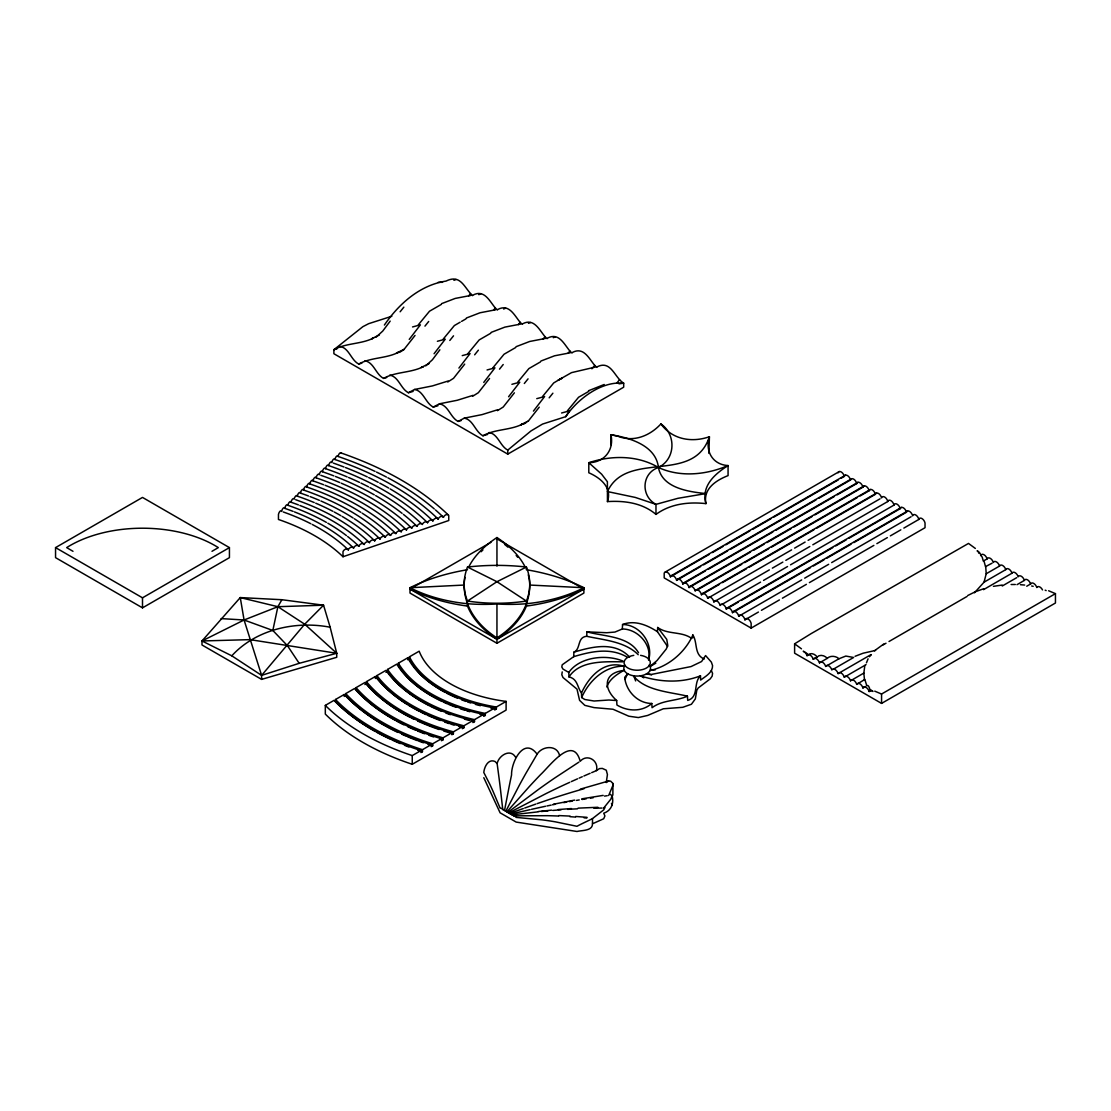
<?xml version="1.0" encoding="UTF-8"?>
<svg xmlns="http://www.w3.org/2000/svg" width="1111" height="1111" viewBox="0 0 1111 1111"><rect width="100%" height="100%" fill="white"/><g stroke="black" fill="none" stroke-linecap="round" stroke-linejoin="round"><path stroke-width="1.5" d="M1036.813 587.566A4.791 2.764 60 0 0 1033.716 583.428A4.791 2.764 60 0 0 1030.605 583.983A4.791 2.764 60 0 0 1027.508 579.845A4.791 2.764 60 0 0 1024.398 580.4A4.791 2.764 60 0 0 1021.287 576.262A4.791 2.764 60 0 0 1018.19 576.803A4.791 2.764 60 0 0 1015.079 572.679A4.791 2.764 60 0 0 1011.982 573.22A4.791 2.764 60 0 0 1008.871 569.082A4.791 2.764 60 0 0 1005.774 569.637A4.791 2.764 60 0 0 1002.664 565.499A4.791 2.764 60 0 0 999.553 566.054L986.221 573.748L985.707 566.513L992.054 563.208M580.345 789.129L608.634 780.977L610.689 781.172L612.925 783.491L612.869 785.477L608.675 795.504M807.044 655.684L808.197 655.018L807.503 653.865L803.225 651.227A4.791 2.764 60 0 1 807.044 655.684A4.791 2.764 60 0 1 810.141 655.143A4.791 2.764 60 0 1 813.252 659.281A4.791 2.764 60 0 1 816.349 658.726A4.791 2.764 60 0 1 819.46 662.864A4.791 2.764 60 0 1 822.571 662.309A4.791 2.764 60 0 1 825.667 666.447A4.791 2.764 60 0 1 828.778 665.892A4.791 2.764 60 0 1 831.875 670.03A4.791 2.764 60 0 1 834.986 669.475A4.791 2.764 60 0 1 838.097 673.613A4.791 2.764 60 0 1 841.194 673.072A4.791 2.764 60 0 1 844.304 677.196A4.791 2.764 60 0 1 847.401 676.655A4.791 2.764 60 0 1 850.512 680.793L863.844 673.085L864.816 665.642M692.778 637.783L692.875 634.992C697.805 642.658 693.875 654.782 704.249 659.004M705.929 503.616C701.041 485.868 714.762 474.05 728.066 465.565C706.374 474.841 680.335 477.577 658.434 467.495C637.658 455.079 611.272 455.177 588.802 462.718L601.62 474.175L607.398 481.73L607.453 501.603C624.632 500.519 642.38 502.922 655.976 514.393C670.502 503.769 688.501 501.741 705.929 503.616C702.916 488.743 716.123 480.299 728.066 475.605L728.066 465.565C712.512 464.69 704.902 450.997 709.415 436.734C691.861 442.886 672.308 439.609 660.906 423.944C649.991 435.734 633.937 442.428 618.216 436.373M646.421 673.919L651.49 674.419L691.056 666.572L701.569 661.531L705.582 655.559L711.373 662.142L712.568 665.614C712.637 672.683 705.541 676.293 700.652 680.057L700.485 675.835C692.986 682.585 699.347 696.972 687.709 700.416L687.445 696.166C676.043 701.319 662.42 699.847 652.046 707.721L651.796 703.485C641.95 712.123 627.673 711.54 616.924 704.999L616.688 700.541L608.911 700.013L594.093 701.013L584.83 699.513L581.65 697.527L581.484 693.014C577.276 687.528 577.789 678.863 569.013 676.932L568.79 672.447L562.985 669.072L561.805 666.989L562.222 664.781L573.707 656.657L573.887 652.171C581.039 649.13 576.859 637.172 586.664 636.284C603.981 640.075 625.215 641.505 638.214 654.712M586.664 636.284L586.927 631.853L606.773 632.728L614.925 632.062L622.327 628.993L622.563 624.521C634.714 619.785 647.227 625.049 657.448 631.715L667.572 646.505M657.448 631.715L657.67 627.465C667.669 634.839 681.71 631.09 691.653 638.422M708.901 453.385L709.415 436.734C693.542 485.021 626.979 449.58 607.453 491.562L635.298 497.436L655.976 504.352L677.932 498.311L705.929 493.576C688.653 491.784 662.253 488.118 658.434 467.495C655.921 445.33 629.618 437.748 610.939 434.72C614.314 449.941 604.426 462.509 588.802 462.718L588.802 472.758C600.384 477.841 612.342 487.437 607.453 501.603M610.258 794.337L612.064 795.768C614.175 803.392 611.314 810.655 603.731 813.21L604.912 815.932L603.704 818.751L592.496 823.793C592.691 831.07 581.914 830.209 576.984 831.486L516.171 822.084L500.103 812.808L483.799 777.7M612.064 795.768L610.869 799.115L603.731 808.003L604.912 807.586L603.704 809.863L592.496 818.599L592.496 823.793M562.222 671.905L561.805 674.724L562.985 677.502L576.998 689.126L579.581 700.347L584.83 705.36L594.093 707.61L612.98 709.235L628.812 716.206L638.367 717.567L647.699 715.428L663.295 708.79L682.751 707.304L691.417 704.263L695.333 698.916L696.778 690.362L698.152 688.015L710.221 678.877L712.151 676.182L712.568 673.363L711.373 670.586M592.496 818.599C590.496 819.793 581.053 823.945 576.984 826.292L555.264 821.821A244.503 192.842 24.9 0 0 542.224 819.862L516.171 817.404L515.351 816.557A5.694 3.291 60 0 0 514.324 815.946L512.99 815.28A2.889 1.666 60 0 0 512.352 814.877L511.435 814.419A1.833 1.055 60 0 0 510.963 814.127L505.311 810.863A1.833 1.055 60 0 0 504.825 810.599L503.922 810.016A2.889 1.666 60 0 0 503.269 809.655L501.936 808.794A5.694 3.291 60 0 0 500.922 808.225L500.103 808.128L493.117 791.504A244.503 51.675 81.2 0 0 489.632 783.935L483.799 772.492C484.257 767.062 488.215 758.452 494.992 761.466L497.131 763.535L499.145 778.728A386.92 22.539 87.6 0 1 500.367 788.56L502.783 809.669M504.491 810.655L509.199 786.338A528.822 51.259 -86.1 0 1 511.56 774.909C511.143 762.049 523.989 736.232 537.113 754.202L525.92 773.325A654.796 162.789 -79.5 0 0 519.184 785.533L505.741 811.377M974.472 592.788L984.027 582.192L986.221 573.748M261.613 679.39L261.613 675.377L244.073 619.994L240.268 597.579L277.875 606.703L304.706 624.201L336.73 653.282L299.178 663.323L287.485 645.727L272.834 630.465L277.875 606.703L281.902 599.718L323.551 605.203L330.148 627.229L336.73 653.282L336.73 657.295L261.613 679.39L201.994 644.977L201.994 640.964L240.268 597.579L281.902 599.718M648.755 659.476C653.421 643.116 639.783 624.535 622.563 624.521M856.72 684.376L864.83 679.432L866.788 685.737C868.677 684.043 869.885 689.431 870.302 690.875L869.135 691.542A4.791 2.764 60 0 0 866.038 687.403A4.791 2.764 60 0 0 862.928 687.959A4.791 2.764 60 0 0 859.831 683.82A4.791 2.764 60 0 0 856.72 684.376A4.791 2.764 60 0 0 853.623 680.238A4.791 2.764 60 0 0 850.512 680.793M624.965 679.432L627.534 673.697M648.505 660.017C652.282 644.838 637.672 628.895 622.327 628.993M866.441 662.864L868.08 658.823M581.65 697.527C588.983 680.696 604.967 665.614 624.354 666.197M581.484 693.014C588.83 676.627 604.384 659.615 624.285 666.364M692.875 634.992C685.14 652.268 668.586 666.489 650.018 670.516M606.842 687.001C609.384 678.918 617.494 674.03 624.201 670.197M569.013 676.932C579.72 660.253 604.856 661.698 622.729 661.823M568.79 672.447C579.595 656.865 605.967 654.018 622.882 661.045M612.036 796.754L612.869 794.837L612.925 783.491M497.131 763.535C498.714 755.73 510.143 748.189 515.476 757.049M870.302 690.875L871.135 690.139L872.954 691.486A4.791 2.764 60 0 0 869.135 691.542M597.19 366.811C611.133 359.811 614.494 377.643 623.688 383.184L623.688 387.197L507.769 454.121L507.769 450.108L530.947 430.971L542.543 424.069L565.735 416.653L569.457 410.903L561.583 412.986M390.183 321.107L382.74 331.078L376.115 337.133M415.028 335.453L403.849 349.659L399.502 352.395M439.873 349.798L432.415 359.756L425.791 365.825M464.704 364.13L453.524 378.337L447.733 381.99M489.548 378.476L478.369 392.683L472.578 396.321M514.393 392.822L503.214 407.029L497.422 410.667M539.238 407.168L528.058 421.361M384.392 325.037C398.974 303.747 419.833 285.166 446.08 281.069C460.801 273.75 464.204 287.86 472.578 295.665M565.735 416.653C577.692 398.946 601.384 380.92 623.688 383.184L618.966 383.837M400.127 311.788L403.849 307.15M424.957 326.134L428.693 321.482M449.802 340.466L453.524 335.828M474.647 354.812L478.369 350.173M499.492 369.158L503.214 364.519M524.323 383.489L528.058 378.851M549.167 397.835L552.889 393.197M468.648 295.943L470.508 293.665M493.478 310.288L495.339 308.011C489.576 301.123 484.271 289.068 472.994 295.109M518.323 324.634L520.184 322.343C514.421 315.455 509.116 303.414 497.825 309.455M543.168 338.98L545.029 336.689C539.266 329.8 533.947 317.76 522.67 323.787M568.013 353.312L569.874 351.034C564.096 344.146 558.791 332.092 547.515 338.133M591.913 368.796L594.704 365.38C588.941 358.478 583.636 346.438 572.359 352.479M616.758 383.142L619.549 379.712M418.333 324.801L429.513 311.219L441.109 304.525M443.178 339.133L454.357 325.565L460.148 322.204M468.023 353.479L479.202 339.91L490.798 333.217M492.867 367.824L504.047 354.242L515.629 347.549M517.698 382.17L528.878 368.588L540.474 361.894M542.543 396.502L553.722 382.934L561.583 378.212M567.388 410.848L578.567 397.266L588.705 391.405M409.237 339.383L420.402 324.856L412.542 326.94M434.068 353.729L445.247 339.188L437.387 341.285M458.912 368.074L470.092 353.534L462.232 355.617M483.757 382.406L494.937 367.88L487.062 369.963M508.588 396.752L519.767 382.226L511.907 384.309M533.433 411.098L544.612 396.558L536.752 398.655M261.613 675.377L304.706 624.201L323.551 605.203L277.875 606.703L244.073 619.994L201.994 640.964L231.796 655.823L261.613 675.377L299.178 663.323M506.769 811.974L529.405 786.477A749.245 293.179 -72.5 0 1 540.738 774.45C549.848 765.993 572.97 734.329 580.206 761.285C587.261 753.244 599.162 760.674 596.399 770.631L591.691 772.645M869.427 656.768L871.232 654.768M808.197 655.018C810.641 652.115 815.474 654.212 817.099 657.045L813.252 659.281M537.113 754.202C542.085 745.842 557.139 744.467 559.597 755.605M817.099 657.045C819.765 654.073 825.029 655.462 827.223 658.379C830.278 655.282 835.986 655.907 838.999 658.74L845.818 656.059L853.623 657.476L833.333 669.197M627.743 673.808L624.674 677.363C626.048 691.056 637.561 703.36 651.796 703.485M231.796 655.823C255.988 629.298 295.72 620.577 330.148 627.229M874.454 650.796L883.745 644.019M865.247 664.85L866.038 664.656M507.685 812.502L538.766 789.213A799.837 415.806 -64.5 0 1 554.306 778.283L578.914 762.118M508.574 813.016L546.209 793.504A799.837 503.589 -55 0 1 565.027 784.477L569.735 782.325M557.861 380.379L571.526 372.629L595.121 367.116M596.399 770.631L599.482 768.604L602.301 768.409L606.273 770.201L607.425 774.589L606.245 782.533L608.634 780.977M655.823 663.128L650.157 666.517M650.088 666.364L657.004 660.559L666.281 648.991L667.767 645.463L666.753 639.38L657.67 627.465M523.712 424.096L526.6 422.277M1048.617 590.76L1055.45 593.635L1055.45 603.009L881.565 703.402L794.615 653.199L794.615 643.824L811.127 633.631L968.5 543.432L975.347 548.445M881.565 703.402L881.565 694.028L1055.45 593.635M211.993 551.306L218.311 547.612A102.337 59.077 0 0 0 66.674 547.612L72.993 551.306M55.55 547.612L142.5 497.422L229.435 547.612L229.435 557.653L142.5 607.856L55.55 557.653L55.55 547.612L142.5 597.815L229.435 547.612M413 587.33L490.951 542.321M445.33 692.486A126.598 73.09 0 0 1 409.431 658.837L409.431 656.823L419.166 651.199A114.766 66.257 0 0 0 506.102 701.402L506.102 710.096L412.25 764.285A237.712 137.25 0 0 1 325.315 714.095L325.315 705.388L333.994 700.374A225.88 130.404 0 0 0 420.944 750.578L420.944 752.578L422.444 751.703L422.444 749.703A223.825 129.223 0 0 1 335.508 699.499L335.508 701.513A223.825 129.223 0 0 0 375.324 731.51M335.508 699.499L344.229 694.472A211.993 122.391 0 0 0 431.179 744.662L431.179 746.675L432.693 745.8L432.693 743.787A209.937 121.21 0 0 1 345.743 693.597L345.743 695.597A209.937 121.21 0 0 0 385.142 725.844M345.743 693.597L354.52 688.528A198.091 114.364 0 0 0 441.47 738.718L441.47 740.731L442.997 739.843L442.997 737.843A196.05 113.183 0 0 1 356.048 687.64L356.048 689.653A196.05 113.183 0 0 0 394.96 720.164M356.048 687.64L364.894 682.529A184.204 106.35 0 0 0 451.844 732.732L451.844 734.732L453.385 733.843L453.385 731.843A182.162 105.17 0 0 1 366.436 681.64L366.436 683.654A182.162 105.17 0 0 0 397.613 710.276M366.436 681.64L375.365 676.488A170.316 98.337 0 0 0 462.315 726.677L462.315 728.691L463.87 727.788L463.87 725.789A168.275 97.143 0 0 1 376.921 675.585L376.921 677.599A168.275 97.143 0 0 0 407.445 704.596M376.921 675.585L385.975 670.364A156.429 90.31 0 0 0 472.911 720.567L472.911 722.567L474.494 721.664L474.494 719.65A154.373 89.13 0 0 1 387.558 669.461L387.558 671.461A154.373 89.13 0 0 0 429.485 705.818M387.558 669.461L396.752 664.142A142.541 82.297 0 0 0 483.702 714.345L483.702 716.345L485.299 715.415L485.299 713.415A140.486 81.117 0 0 1 398.363 663.211L398.363 665.225A140.486 81.117 0 0 0 441.942 701.416M398.363 663.211L407.779 657.781A128.654 74.27 0 0 0 494.714 707.971L494.714 709.985L496.367 709.026L496.367 707.027A126.598 73.09 0 0 1 409.431 656.823M364.894 684.543L366.436 683.654M385.975 672.377L387.558 671.461M467.495 569.721A131.154 67.215 -4 0 0 410.001 587.719L410.001 593.08L496.95 643.269L583.886 593.08L583.886 587.719A131.154 67.215 4 0 0 526.392 569.721L526.406 567.041A131.07 64.938 0 0 0 467.495 567.041A131.07 75.312 -6.8 0 0 467.495 601.051L467.495 606.064A131.667 76.02 0 0 0 496.95 639.256L583.886 589.066A131.667 76.02 0 0 1 526.406 606.064A131.667 76.02 0 0 1 496.95 639.256L410.001 589.066A131.667 76.02 0 0 0 467.495 606.064M665.378 571.957L839.263 471.564M671.586 575.554L845.471 475.161M903.84 528.1L918.825 519.448A4.583 2.639 60 0 1 921.936 518.559A4.583 2.639 60 0 1 925.032 523.031L925.032 527.711L751.147 628.104L664.197 577.914L664.197 573.22A4.583 2.639 60 0 1 667.308 572.346A4.583 2.639 60 0 1 670.419 576.803L709.387 554.306M712.387 552.57L722.886 546.515M725.872 544.793L749.856 530.933M752.855 529.211L770.853 518.823M773.853 517.087L838.305 479.883M841.305 478.147L844.304 476.411A4.583 2.639 60 0 1 847.401 475.536A4.583 2.639 60 0 1 850.512 480.008A4.583 2.639 60 0 1 853.623 479.119A4.583 2.639 60 0 1 856.72 483.591A4.583 2.639 60 0 1 859.831 482.702A4.583 2.639 60 0 1 862.928 487.173A4.583 2.639 60 0 1 866.038 486.285A4.583 2.639 60 0 1 869.135 490.756A4.583 2.639 60 0 1 872.246 489.868A4.583 2.639 60 0 1 875.357 494.339A4.583 2.639 60 0 1 878.454 493.465A4.583 2.639 60 0 1 881.565 497.922A4.583 2.639 60 0 1 884.662 497.048A4.583 2.639 60 0 1 887.772 501.519A4.583 2.639 60 0 1 890.883 500.63A4.583 2.639 60 0 1 893.98 505.102A4.583 2.639 60 0 1 897.091 504.213A4.583 2.639 60 0 1 900.188 508.685A4.583 2.639 60 0 1 903.299 507.796A4.583 2.639 60 0 1 906.409 512.268A4.583 2.639 60 0 1 909.506 511.379A4.583 2.639 60 0 1 912.617 515.851A4.583 2.639 60 0 1 915.714 514.976A4.583 2.639 60 0 1 918.825 519.448M677.793 579.137L851.679 478.744M670.419 576.803A4.583 2.639 60 0 1 673.516 575.929A4.583 2.639 60 0 1 676.627 580.4L700.61 566.541M703.61 564.819L727.594 550.973M730.594 549.237L816.029 499.908M819.029 498.172L850.512 480.008M684.001 582.72L857.886 482.327M676.627 580.4A4.583 2.639 60 0 1 679.724 579.511A4.583 2.639 60 0 1 682.834 583.983L705.318 570.998M708.318 569.263L772.77 532.058M775.77 530.322L834.236 496.575M837.236 494.839L856.72 483.591M690.209 586.302L864.094 485.91M682.834 583.983A4.583 2.639 60 0 1 685.945 583.094A4.583 2.639 60 0 1 689.042 587.566L750.508 552.084M753.508 550.348L763.993 544.293M766.993 542.557L790.976 528.711M793.976 526.989L811.96 516.601M814.96 514.865L862.928 487.173M696.416 589.885L870.316 489.493M696.75 590.288L741.731 564.319M744.717 562.597L768.701 548.737M771.701 547.015L857.15 497.686M860.15 495.95L869.135 490.756M325.315 705.388A237.712 137.25 0 0 0 412.25 755.591L420.944 750.578M422.444 749.703L431.179 744.662M432.693 743.787L441.47 738.718M442.997 737.843L451.844 732.732M453.385 731.843L462.315 726.677M463.87 725.789L472.911 720.567M474.494 719.65L483.702 714.345M485.299 713.415L494.714 707.971M496.367 707.027L506.102 701.402M702.638 593.482L876.523 493.09M689.042 587.566A4.583 2.639 60 0 1 692.153 586.677A4.583 2.639 60 0 1 695.25 591.149A4.583 2.639 60 0 1 698.361 590.26A4.583 2.639 60 0 1 701.472 594.732L719.456 584.344M722.456 582.622L746.439 568.776M749.439 567.041L813.891 529.822M816.891 528.1L875.357 494.339M701.472 594.732A4.583 2.639 60 0 1 704.568 593.857A4.583 2.639 60 0 1 707.679 598.315L791.615 549.862M794.615 548.126L805.114 542.071M808.114 540.335L880.065 498.797M707.679 598.315A4.583 2.639 60 0 1 710.776 597.44A4.583 2.639 60 0 1 713.887 601.912L769.354 569.887M772.353 568.152L782.838 562.097M785.838 560.361L809.822 546.515M812.821 544.793L887.772 501.519M721.595 604.634L760.563 582.122M763.563 580.4L787.546 566.541M790.546 564.819L893.98 505.102M727.469 607.814L901.354 507.421M713.887 601.912A4.583 2.639 60 0 1 716.984 601.023A4.583 2.639 60 0 1 720.095 605.495A4.583 2.639 60 0 1 723.205 604.606A4.583 2.639 60 0 1 726.302 609.078L738.301 602.148M741.301 600.426L832.736 547.626M835.736 545.904L846.235 539.835M849.221 538.113L900.188 508.685M733.691 611.397L907.576 511.004M726.302 609.078A4.583 2.639 60 0 1 729.413 608.189A4.583 2.639 60 0 1 732.51 612.661L810.461 567.665M813.46 565.93L823.959 559.875M826.959 558.139L850.943 544.293M853.942 542.557L906.409 512.268M732.51 612.661A4.583 2.639 60 0 1 735.621 611.786A4.583 2.639 60 0 1 738.732 616.244L801.684 579.9M804.683 578.164L828.667 564.319M831.667 562.597L911.117 516.726M738.732 616.244A4.583 2.639 60 0 1 741.829 615.369A4.583 2.639 60 0 1 744.939 619.841L758.424 612.05M761.424 610.314L779.408 599.926M782.408 598.204L806.392 584.344M809.391 582.622L873.857 545.404M876.857 543.668L887.342 537.613M890.342 535.891L900.84 529.822M984.568 560.361L987.137 558.889A4.791 2.764 60 0 1 990.248 558.333A4.791 2.764 60 0 1 993.345 562.472A4.791 2.764 60 0 1 996.456 561.916A4.791 2.764 60 0 1 999.553 566.054M819.46 662.864L827.223 658.379M825.667 666.447L838.999 658.74M984.027 582.192L1005.774 569.637M883.009 644.963L886.009 643.241M889.008 641.505L967.056 596.44M838.097 673.613L871.038 654.601M983.527 589.649L1011.982 573.22M844.304 677.196L864.594 665.489M1002.247 586.011L1016.746 577.651M1016.996 584.678L1024.398 580.4M1026.731 586.219L1030.605 583.983M862.928 687.959L865.497 686.473M461.607 321.371L465.953 318.871M855.053 656.295L863.219 653.185L875.579 650.421M559.513 379.573L562.138 378.254M967.792 595.496L975.111 591.857M379.42 334.897L371.56 338.799L373.629 337.994C361.117 344.382 345.91 342.896 333.883 349.715L333.883 353.729L507.769 454.121M404.265 349.229L396.391 353.145L398.46 352.326C385.948 358.728 370.755 357.242 358.714 364.061C350.923 359.978 349.104 348.104 340.091 346.438M429.11 363.575L421.236 367.477L423.305 366.672C410.792 373.06 395.599 371.574 383.559 378.407C375.768 374.324 373.935 362.45 364.936 360.783M528.461 420.944L520.601 424.846L522.67 424.041C510.157 430.429 494.964 428.943 482.924 435.762C475.133 431.693 473.3 419.805 464.301 418.139L458.079 421.43C450.288 417.347 448.455 405.473 439.456 403.807L433.248 407.084C425.444 403.001 423.624 391.128 414.611 389.461L408.404 392.738C400.613 388.669 398.78 376.782 389.767 375.115M588.497 390.753L604.231 384.489M441.525 303.678L455.191 298.428L470.925 295.415M466.37 318.024L480.021 312.774L495.756 309.761M491.201 332.37L504.866 327.12L520.601 324.093M516.046 346.701L529.711 341.466L545.445 338.438M540.89 361.047L554.556 355.798L570.29 352.784M571.304 781.602L577.581 778.797M391.836 316.26L368.658 323.676L362.866 326.676L333.883 349.715L337.022 348.826M579.15 778.103L582.289 776.728M583.858 776.033L590.122 773.312M453.941 280.319L456.01 279.514M478.785 294.665L480.855 293.846M503.63 309.011L505.699 308.191M528.461 323.343L530.544 322.537M553.306 337.688L555.375 336.869M975.555 591.677L983.943 588.649M509.491 813.544L523.309 808.53M524.698 808.044L535.752 804.114M448.15 381.017L432.415 385.92L414.611 389.461M472.994 395.363L457.26 400.266L439.456 403.807M497.825 409.695L482.091 414.597L464.301 418.139M537.141 803.628L550.959 798.906A749.245 536.932 -43.4 0 1 571.693 792.324L584.122 788.657M342.993 556.736L448.747 520.517L448.747 515.49A3.333 2.333 -45.8 0 0 446.108 514.726A3.333 2.333 -45.8 0 0 443.456 517.309A3.333 2.333 -45.8 0 0 440.817 516.532A3.333 2.333 -45.8 0 0 438.165 519.115A3.333 2.333 -45.8 0 0 435.526 518.351A3.333 2.333 -45.8 0 0 432.887 520.92A3.333 2.333 -45.8 0 0 430.235 520.156A3.333 2.333 -45.8 0 0 427.596 522.739A3.333 2.333 -45.8 0 0 424.957 521.976A3.333 2.333 -45.8 0 0 422.305 524.545A3.333 2.333 -45.8 0 0 419.666 523.781A3.333 2.333 -45.8 0 0 417.014 526.364A3.333 2.333 -45.8 0 0 414.375 525.586A3.333 2.333 -45.8 0 0 411.737 528.169A3.333 2.333 -45.8 0 0 409.084 527.406A3.333 2.333 -45.8 0 0 406.445 529.975A3.333 2.333 -45.8 0 0 403.807 529.211A3.333 2.333 -45.8 0 0 401.154 531.794A3.333 2.333 -45.8 0 0 398.516 531.03A3.333 2.333 -45.8 0 0 395.863 533.599A3.333 2.333 -45.8 0 0 393.225 532.836A3.333 2.333 -45.8 0 0 390.586 535.419A3.333 2.333 -45.8 0 0 387.933 534.641A3.333 2.333 -45.8 0 0 385.295 537.224A3.333 2.333 -45.8 0 0 382.656 536.46A3.333 2.333 -45.8 0 0 380.004 539.029A3.333 2.333 -45.8 0 0 377.365 538.266A3.333 2.333 -45.8 0 0 374.713 540.849A3.333 2.333 -45.8 0 0 372.074 540.085A3.333 2.333 -45.8 0 0 369.435 542.654A3.333 2.333 -45.8 0 0 366.783 541.89A3.333 2.333 -45.8 0 0 364.144 544.473A3.333 2.333 -45.8 0 0 361.506 543.696A3.333 2.333 -45.8 0 0 358.853 546.279A3.333 2.333 -45.8 0 0 356.214 545.515A3.333 2.333 -45.8 0 0 353.576 548.084A3.333 2.333 -45.8 0 0 350.923 547.32A3.333 2.333 -45.8 0 0 348.285 549.903A3.333 2.333 -45.8 0 0 345.632 549.14A3.333 2.333 -45.8 0 0 342.993 551.709L342.993 556.736A184.44 106.489 0 0 0 278.458 519.476L278.458 514.449A3.333 1.389 -71.1 0 1 280.028 511.254A3.333 1.389 -71.1 0 1 281.597 511.407A3.333 1.389 -71.1 0 1 283.166 508.199A3.333 1.389 -71.1 0 1 284.735 508.352A196.73 113.586 0 0 1 293.068 511.366M624.285 670.35C603.329 672.655 602.926 688.292 616.688 700.541M358.714 364.061L361.867 363.158M383.559 378.407L386.711 377.504M408.404 392.738L413.125 391.405M433.248 407.084L437.97 405.737M458.079 421.43L461.232 420.527M482.924 435.762L487.646 434.429M510.518 814.141L530.155 809.627M531.558 809.308L545.584 806.253M573.887 652.171C592.01 646.671 614.855 641.089 629.618 657.087M700.485 675.835C680.904 683.418 659.851 682.168 640.367 675.849M573.707 656.657C591.066 651.449 610.12 647.282 626.91 656.962M546.987 805.961L551.181 805.1M553.347 804.253L574.693 800.087M993.442 586.33L1002.261 585.053M581.803 798.837L603.148 795.393M576.428 800.406L579.234 799.934M582.039 799.476L586.247 798.795M590.455 798.156L593.246 797.726M604.467 796.101L607.273 795.712M511.782 814.863L538.057 811.849M538.404 811.516L551.625 810.141M541.335 811.516L547.904 810.877M650.088 670.35L655.296 669.836M558.236 809.544L571.457 808.544M577.456 808.822L570.887 809.169A528.822 428.721 -11.7 0 0 567.61 809.363M464.981 577.428A131.987 67.646 -4 0 0 464.162 585.053L410.001 587.719A131.154 83.506 -4.5 0 0 467.495 603.717A131.987 82.339 -5.6 0 0 496.95 603.981A131.987 82.339 5.6 0 0 526.406 603.717A131.154 83.506 4.5 0 0 583.9 587.719L529.739 585.053A131.987 67.646 4 0 0 528.267 574.859M578.067 808.141L597.899 807.28M201.994 640.964L250.003 639.63L336.73 653.282M593.871 808.239L602.093 808.044M513.49 815.849L547.348 815.682A386.92 315.121 7.1 0 1 558.625 816.043M1011.121 584.511L1015.301 584.497M438.206 282.305L442.553 282.305M558.819 815.571L570.082 816.099M221.131 618.605L244.073 619.994L272.834 630.465M1020.426 584.705L1024.675 585.053M575.706 816.46L586.983 817.335M569.915 816.668L575.567 817.085M584.025 817.807L586.844 818.057M489.132 432.485C498.145 434.151 499.978 446.025 507.769 450.108M586.927 631.853C603.981 636.561 628.562 635.881 638.519 652.712M687.445 696.166C669.669 691.889 645.033 690.848 633.451 675.766M1031.661 586.011L1033.188 586.289M646.63 673.808L651.629 674.891M616.758 436.04L610.939 434.72L610.939 444.747M874.732 691.153L881.565 694.028M340.827 452.885C380.018 466.467 418 485.868 448.122 514.824M980.569 555.25L982.193 557.083L983.291 561.111M467.495 567.041L496.95 581.706L526.406 601.051L526.406 606.064M496.95 538.863L580.886 587.33M794.615 643.824L801.462 648.838M640.644 675.807L643.797 677.835M977.638 551.264L977.111 550.834A4.791 2.764 60 0 1 980.93 555.292M983.86 560.513L985.582 566.943M594.704 365.38L596.774 367.38M569.874 351.034L571.943 353.034M545.029 336.689L547.098 338.688M520.184 322.343L522.253 324.343M495.339 308.011L497.422 310.011M660.906 423.944C676.363 434.595 675.641 459.024 658.434 467.495C641.505 473.175 640.547 496.145 655.976 504.352L655.976 514.393M978.319 552.153L978.944 553.292M635.645 680.932L633.728 675.807M611.467 803.42L612.064 804.919M863.844 673.085L864.483 679.89M751.147 628.104L751.147 623.424A4.583 2.639 60 0 0 748.036 618.952A4.583 2.639 60 0 0 744.939 619.841M525.197 567.11A131.154 68.91 5.1 0 0 496.95 537.53L496.95 566.11M496.95 603.981L496.95 643.269M412.25 755.591L412.25 764.285M407.779 657.781L407.779 659.781M375.365 676.488L375.365 678.502M344.229 694.472L344.229 696.472M142.5 597.815L142.5 607.856M552.834 810.433A528.822 428.721 -11.7 0 1 561.041 809.794M552.584 804.808A654.796 509.255 -29 0 1 555.389 804.253M563.805 802.642A654.796 509.255 -29 0 1 566.61 802.114M569.415 801.614A654.796 509.255 -29 0 1 572.221 801.114M496.367 709.026A126.598 73.09 0 0 1 490.84 708.04M480.383 705.707A126.598 73.09 0 0 1 475.439 704.388M470.661 702.957A126.598 73.09 0 0 1 467.578 701.958M466.051 701.43A126.598 73.09 0 0 1 461.607 699.819M457.301 698.111A126.598 73.09 0 0 1 446.594 693.153M485.299 715.415A140.486 81.117 0 0 1 480.008 714.29M469.925 711.748A140.486 81.117 0 0 1 466.703 710.818M465.12 710.346A140.486 81.117 0 0 1 460.468 708.846M455.954 707.263A140.486 81.117 0 0 1 448.761 704.443M447.372 703.86A140.486 81.117 0 0 1 443.275 702.027M474.494 721.664A154.373 89.13 0 0 1 471.925 721.053M469.37 720.428A154.373 89.13 0 0 1 464.412 719.123M450.344 714.692A154.373 89.13 0 0 1 445.914 713.068M441.623 711.359A154.373 89.13 0 0 1 430.776 706.471M463.87 727.788A168.275 97.143 0 0 1 458.899 726.483M454.052 725.094A168.275 97.143 0 0 1 450.899 724.136M449.33 723.636A168.275 97.143 0 0 1 444.733 722.108M440.262 720.511A168.275 97.143 0 0 1 433.082 717.692M431.679 717.095A168.275 97.143 0 0 1 427.554 715.303M426.207 714.679A168.275 97.143 0 0 1 420.93 712.151M419.639 711.498A168.275 97.143 0 0 1 408.612 705.318M453.385 733.843A182.162 105.17 0 0 1 443.775 731.024M439.151 729.51A182.162 105.17 0 0 1 417.653 721.011M413.681 719.123A182.162 105.17 0 0 1 411.084 717.831M409.806 717.178A182.162 105.17 0 0 1 398.78 710.998M442.997 739.843A196.05 113.183 0 0 1 439.817 738.898M433.568 736.912A196.05 113.183 0 0 1 429.027 735.357M424.569 733.746A196.05 113.183 0 0 1 417.389 730.927M415.986 730.344A196.05 113.183 0 0 1 407.779 726.719M403.821 724.816A196.05 113.183 0 0 1 396.196 720.845M432.693 745.8A209.937 121.21 0 0 1 428.013 744.314M423.43 742.773A209.937 121.21 0 0 1 418.93 741.19M417.472 740.648A209.937 121.21 0 0 1 407.431 736.676M406.043 736.079A209.937 121.21 0 0 1 401.932 734.274M397.905 732.413A209.937 121.21 0 0 1 386.378 726.525M422.444 751.703A223.825 129.223 0 0 1 417.833 750.189M408.89 746.995A223.825 129.223 0 0 1 404.543 745.314M400.293 743.592A223.825 129.223 0 0 1 392.044 739.982M390.697 739.37A223.825 129.223 0 0 1 376.546 732.191M640.575 655.351A13.11 7.569 0 0 1 647.921 667.003A13.11 7.569 0 0 1 626.437 667.003A13.11 7.569 0 0 1 633.784 655.351M649.213 665.003A13.36 7.708 0 0 1 637.464 676.071A13.36 7.708 0 0 1 624.924 665.281M529.739 585.053A131.987 84.047 4.5 0 1 526.406 603.717A131.154 81.811 5.6 0 1 496.95 637.922A131.154 81.811 -5.6 0 1 467.495 603.717A131.987 84.047 -4.5 0 1 464.162 585.053M504.616 544.404A131.667 76.02 0 0 1 507.935 547.168M516.171 555.458A131.667 76.02 0 0 1 517.698 557.305M481.091 551.764A131.667 76.02 0 0 1 482.938 549.931M468.689 567.11A131.154 68.91 -5.1 0 1 496.95 537.53M283.236 511.963A190.578 110.031 0 0 1 310.802 523.712M312.233 524.448A190.578 110.031 0 0 1 348.285 549.903M294.429 511.893A196.73 113.586 0 0 1 353.576 548.084M284.735 508.352A3.333 1.389 -71.1 0 1 286.305 505.144A3.333 1.389 -71.1 0 1 287.874 505.297A202.882 117.127 0 0 1 326.384 522.392M327.828 523.212A202.882 117.127 0 0 1 346.438 535.585M347.646 536.516A202.882 117.127 0 0 1 358.853 546.279M287.874 505.297A3.333 1.389 -71.1 0 1 289.443 502.103A3.333 1.389 -71.1 0 1 291.013 502.241A209.021 120.682 0 0 1 298.401 504.894M299.859 505.449A209.021 120.682 0 0 1 364.144 544.473M295.679 499.728A215.173 124.224 0 0 1 369.435 542.654M291.013 502.241A3.333 1.389 -71.1 0 1 292.582 499.047A3.333 1.389 -71.1 0 1 294.151 499.186A3.333 1.389 -71.1 0 1 295.72 495.992A3.333 1.389 -71.1 0 1 297.276 496.145A221.325 127.779 0 0 1 314.232 502.561M315.718 503.2A221.325 127.779 0 0 1 332.856 511.282M334.217 512.004A221.325 127.779 0 0 1 340.869 515.685M342.16 516.434A221.325 127.779 0 0 1 374.713 540.849M297.276 496.145A3.333 1.389 -71.1 0 1 298.845 492.937A3.333 1.389 -71.1 0 1 300.414 493.09A227.463 131.334 0 0 1 308.469 495.978M310.052 496.575A227.463 131.334 0 0 1 319.371 500.339M320.885 500.992A227.463 131.334 0 0 1 353.048 517.934M354.312 518.74A227.463 131.334 0 0 1 380.004 539.029M300.414 493.09A3.333 1.389 -71.1 0 1 301.984 489.882A3.333 1.389 -71.1 0 1 303.553 490.034A233.616 134.875 0 0 1 385.295 537.224M303.553 490.034A3.333 1.389 -71.1 0 1 305.122 486.84A3.333 1.389 -71.1 0 1 306.692 486.979A239.768 138.431 0 0 1 360.825 512.31M362.172 513.171A239.768 138.431 0 0 1 390.586 535.419M306.692 486.979A3.333 1.389 -71.1 0 1 308.261 483.785A3.333 1.389 -71.1 0 1 309.83 483.924A245.92 141.972 0 0 1 395.863 533.599M309.83 483.924A3.333 1.389 -71.1 0 1 311.399 480.73A3.333 1.389 -71.1 0 1 312.969 480.869A252.058 145.527 0 0 1 323.634 484.743M325.134 485.313A252.058 145.527 0 0 1 401.154 531.794M312.969 480.869A3.333 1.389 -71.1 0 1 314.538 477.674A3.333 1.389 -71.1 0 1 316.107 477.827A258.21 149.082 0 0 1 406.445 529.975M320.857 475.327A264.362 152.624 0 0 1 339.744 482.549M341.258 483.202A264.362 152.624 0 0 1 411.737 528.169M316.107 477.827A3.333 1.389 -71.1 0 1 317.677 474.619A3.333 1.389 -71.1 0 1 319.232 474.772A3.333 1.389 -71.1 0 1 320.801 471.564A3.333 1.389 -71.1 0 1 322.371 471.717A270.501 156.179 0 0 1 333.828 475.869M335.439 476.48A270.501 156.179 0 0 1 374.268 494.826M375.643 495.603A270.501 156.179 0 0 1 402.085 513.351M403.404 514.393A270.501 156.179 0 0 1 417.014 526.364M322.371 471.717A3.333 1.389 -71.1 0 1 323.94 468.523A3.333 1.389 -71.1 0 1 325.509 468.661A276.653 159.72 0 0 1 347.16 476.897M348.562 477.48A276.653 159.72 0 0 1 359.478 482.382M361.006 483.104A276.653 159.72 0 0 1 368.505 486.826M369.963 487.59A276.653 159.72 0 0 1 421.125 523.406M325.509 468.661A3.333 1.389 -71.1 0 1 327.078 465.467A3.333 1.389 -71.1 0 1 328.648 465.606A282.805 163.275 0 0 1 427.596 522.739M333.328 463.093A288.943 166.817 0 0 1 344.021 466.995M345.521 467.564A288.943 166.817 0 0 1 367.269 476.883M368.658 477.549A288.943 166.817 0 0 1 378.212 482.327M379.74 483.132A288.943 166.817 0 0 1 388.683 488.076M390.142 488.923A288.943 166.817 0 0 1 432.887 520.92M328.648 465.606A3.333 1.389 -71.1 0 1 330.217 462.412A3.333 1.389 -71.1 0 1 331.786 462.565A3.333 1.389 -71.1 0 1 333.356 459.357A3.333 1.389 -71.1 0 1 334.925 459.51A295.095 170.372 0 0 1 438.165 519.115M334.925 459.51A3.333 1.389 -71.1 0 1 336.494 456.302A3.333 1.389 -71.1 0 1 338.063 456.454A301.248 173.927 0 0 1 375.046 471.397M376.504 472.078A301.248 173.927 0 0 1 386.461 477.063M387.864 477.799A301.248 173.927 0 0 1 434.262 508.907M435.456 509.935A301.248 173.927 0 0 1 443.456 517.309M338.063 456.454A3.333 1.389 -71.1 0 1 339.633 453.26A3.333 1.389 -71.1 0 1 341.188 453.399M981.444 554.639A4.791 2.764 60 0 1 987.137 558.889M1037.341 586.9A4.791 2.764 60 0 1 1042.507 589.899M1045.173 590.205A4.791 2.764 60 0 1 1046.131 590.608M838.097 472.828A4.583 2.639 60 0 1 841.194 471.953A4.583 2.639 60 0 1 844.304 476.411M496.95 581.706L467.495 601.051A131.07 85.7 0 0 0 526.406 601.051A131.07 75.312 6.8 0 0 526.406 567.041L496.95 581.706"/></g></svg>
